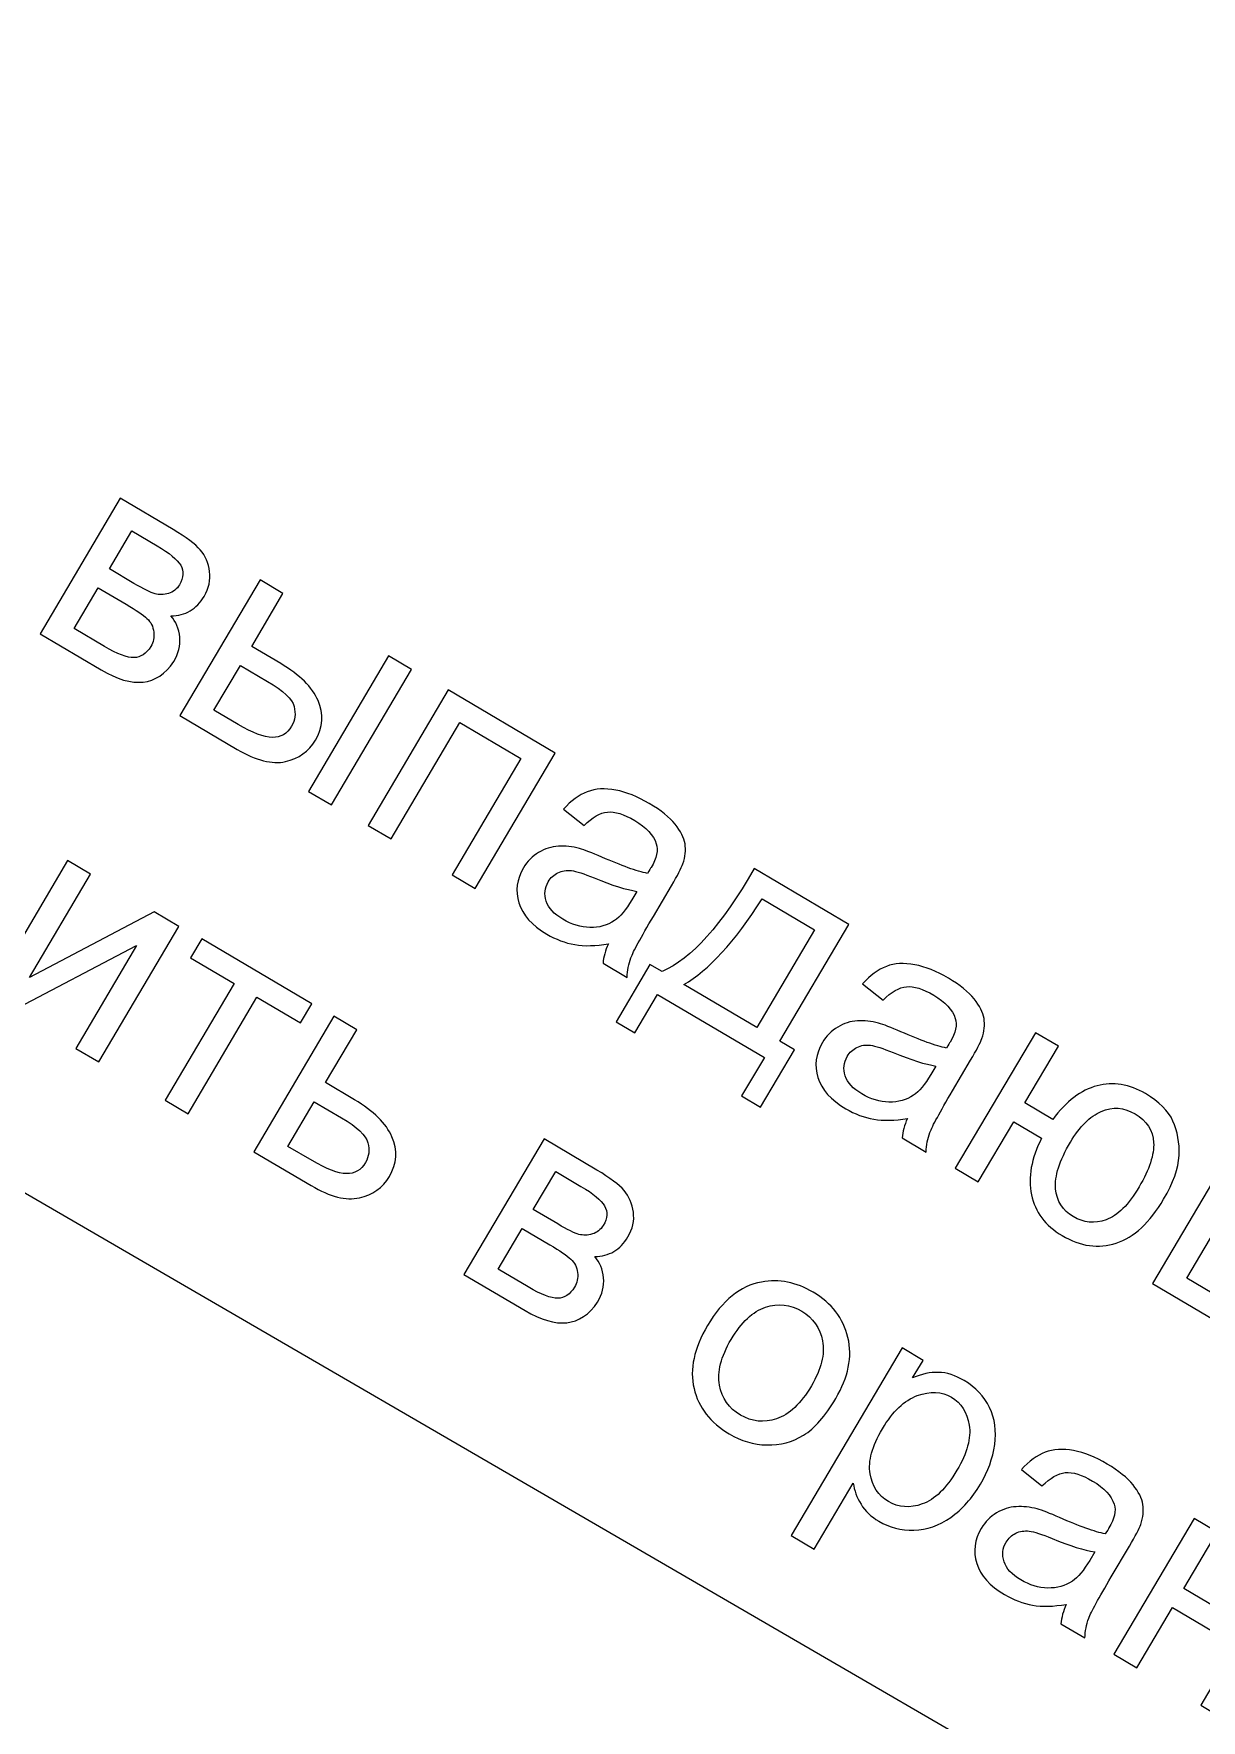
# Model space of a CAD drawing. Header units: millimetres. Extents: x 599 to 6075, y -2288 to 200.
# Drawn here: x 2838 to 2921.9, y -1341.1 to -1219.9 of the extents above; entities that cross this region are included whole.
import ezdxf

# ---------------------------------------------------------------- set-up
doc = ezdxf.new("R2010")
doc.units = ezdxf.units.MM
doc.header["$MEASUREMENT"] = 0
doc.layers.add('layer 1', color=7, linetype='Continuous')

msp = doc.modelspace()

# ---------------------------------------------------------------- linework, layer by layer
at = {"layer": 'layer 1', "color": 250, "lineweight": 20}
msp.add_open_spline([(2693.9042, -1219.9039), (2693.9042, -1219.9039), (3031.8134, -1416.1349), (3031.8134, -1416.1349), (3031.8134, -1416.1349), (3031.8134, -1416.1349), (3014.9323, -1387.6481), (3014.9323, -1387.6481)], degree=3, knots=[0, 0, 0, 0, 0.33333333, 0.33333333, 0.33333333, 0.33333333, 1, 1, 1, 1], dxfattribs=at)
at = {"layer": 'layer 1', "color": 250}
for points, knots in [([(2844.222, -1253.287), (2844.222, -1253.287), (2848.0291, -1255.5374), (2848.0291, -1255.5374), (2848.0291, -1255.5374), (2848.9654, -1256.0917), (2849.6145, -1256.5791), (2849.98, -1257.0068), (2849.98, -1257.0068), (2850.3419, -1257.4309), (2850.565, -1257.9489), (2850.6457, -1258.5571), (2850.6457, -1258.5571), (2850.7264, -1259.1654), (2850.596, -1259.7617), (2850.2545, -1260.3424), (2850.2545, -1260.3424), (2849.9793, -1260.807), (2849.6426, -1261.1548), (2849.2447, -1261.3893), (2849.2447, -1261.3893), (2848.8467, -1261.6203), (2848.3875, -1261.7381), (2847.867, -1261.7428), (2847.867, -1261.7428), (2848.2325, -1262.1669), (2848.4447, -1262.6776), (2848.5, -1263.2748), (2848.5, -1263.2748), (2848.5552, -1263.8756), (2848.4139, -1264.4609), (2848.0725, -1265.0343), (2848.0725, -1265.0343), (2847.4675, -1265.9231), (2846.7297, -1266.4145), (2845.8666, -1266.5049), (2845.8666, -1266.5049), (2845.0035, -1266.5988), (2844.0003, -1266.3062), (2842.8571, -1265.6308), (2842.8571, -1265.6308), (2842.8571, -1265.6308), (2838.4621, -1263.0316), (2838.4621, -1263.0316), (2838.4621, -1263.0316), (2838.4621, -1263.0316), (2844.222, -1253.287), (2844.222, -1253.287)], [0, 0, 0, 0, 0.07692308, 0.07692308, 0.07692308, 0.07692308, 0.15384615, 0.15384615, 0.15384615, 0.15384615, 0.23076923, 0.23076923, 0.23076923, 0.23076923, 0.30769231, 0.30769231, 0.30769231, 0.30769231, 0.38461538, 0.38461538, 0.38461538, 0.38461538, 0.46153846, 0.46153846, 0.46153846, 0.46153846, 0.53846154, 0.53846154, 0.53846154, 0.53846154, 0.61538462, 0.61538462, 0.61538462, 0.61538462, 0.69230769, 0.69230769, 0.69230769, 0.69230769, 0.76923077, 0.76923077, 0.76923077, 0.76923077, 0.84615385, 0.84615385, 0.84615385, 0.84615385, 1, 1, 1, 1]), ([(2843.4504, -1258.3646), (2843.4504, -1258.3646), (2845.2105, -1259.4072), (2845.2105, -1259.4072), (2845.2105, -1259.4072), (2845.9146, -1259.822), (2846.4193, -1260.0721), (2846.7247, -1260.1537), (2846.7247, -1260.1537), (2847.0337, -1260.2353), (2847.354, -1260.226), (2847.6968, -1260.1258), (2847.6968, -1260.1258), (2848.0358, -1260.0256), (2848.2989, -1259.8194), (2848.4824, -1259.5073), (2848.4824, -1259.5073), (2848.7871, -1258.9919), (2848.8149, -1258.5262), (2848.5695, -1258.11), (2848.5695, -1258.11), (2848.324, -1257.6938), (2847.7622, -1257.2251), (2846.8803, -1256.7037), (2846.8803, -1256.7037), (2846.8803, -1256.7037), (2845.0656, -1255.6317), (2845.0656, -1255.6317), (2845.0656, -1255.6317), (2845.0656, -1255.6317), (2843.4504, -1258.3646), (2843.4504, -1258.3646)], [0, 0, 0, 0, 0.11111111, 0.11111111, 0.11111111, 0.11111111, 0.22222222, 0.22222222, 0.22222222, 0.22222222, 0.33333333, 0.33333333, 0.33333333, 0.33333333, 0.44444444, 0.44444444, 0.44444444, 0.44444444, 0.55555556, 0.55555556, 0.55555556, 0.55555556, 0.66666667, 0.66666667, 0.66666667, 0.66666667, 0.77777778, 0.77777778, 0.77777778, 0.77777778, 1, 1, 1, 1]), ([(2854.2714, -1259.1541), (2854.2714, -1259.1541), (2855.9227, -1260.1306), (2855.9227, -1260.1306), (2855.9227, -1260.1306), (2855.9227, -1260.1306), (2853.6723, -1263.9377), (2853.6723, -1263.9377), (2853.6723, -1263.9377), (2853.6723, -1263.9377), (2855.7628, -1265.1748), (2855.7628, -1265.1748), (2855.7628, -1265.1748), (2857.1273, -1265.9824), (2858.022, -1266.8678), (2858.4467, -1267.8345), (2858.4467, -1267.8345), (2858.8677, -1268.7976), (2858.8084, -1269.7437), (2858.2577, -1270.6764), (2858.2577, -1270.6764), (2857.7768, -1271.4893), (2857.0572, -1272.0027), (2856.1025, -1272.2163), (2856.1025, -1272.2163), (2855.144, -1272.4335), (2853.9916, -1272.1402), (2852.6379, -1271.3398), (2852.6379, -1271.3398), (2852.6379, -1271.3398), (2848.5078, -1268.8986), (2848.5078, -1268.8986), (2848.5078, -1268.8986), (2848.5078, -1268.8986), (2854.2714, -1259.1541), (2854.2714, -1259.1541)], [0, 0, 0, 0, 0.1, 0.1, 0.1, 0.1, 0.2, 0.2, 0.2, 0.2, 0.3, 0.3, 0.3, 0.3, 0.4, 0.4, 0.4, 0.4, 0.5, 0.5, 0.5, 0.5, 0.6, 0.6, 0.6, 0.6, 0.7, 0.7, 0.7, 0.7, 0.8, 0.8, 0.8, 0.8, 1, 1, 1, 1]), ([(2840.9173, -1262.6508), (2840.9173, -1262.6508), (2843.0912, -1263.9357), (2843.0912, -1263.9357), (2843.0912, -1263.9357), (2844.0276, -1264.49), (2844.7324, -1264.7592), (2845.2093, -1264.747), (2845.2093, -1264.747), (2845.6862, -1264.7385), (2846.0915, -1264.4712), (2846.4254, -1263.9487), (2846.4254, -1263.9487), (2846.609, -1263.6366), (2846.6799, -1263.2875), (2846.6345, -1262.9051), (2846.6345, -1262.9051), (2846.5891, -1262.519), (2846.4269, -1262.1943), (2846.1443, -1261.9344), (2846.1443, -1261.9344), (2845.8617, -1261.6709), (2845.3611, -1261.3299), (2844.6461, -1260.9041), (2844.6461, -1260.9041), (2844.6461, -1260.9041), (2842.6464, -1259.7219), (2842.6464, -1259.7219), (2842.6464, -1259.7219), (2842.6464, -1259.7219), (2840.9173, -1262.6508), (2840.9173, -1262.6508)], [0, 0, 0, 0, 0.11111111, 0.11111111, 0.11111111, 0.11111111, 0.22222222, 0.22222222, 0.22222222, 0.22222222, 0.33333333, 0.33333333, 0.33333333, 0.33333333, 0.44444444, 0.44444444, 0.44444444, 0.44444444, 0.55555556, 0.55555556, 0.55555556, 0.55555556, 0.66666667, 0.66666667, 0.66666667, 0.66666667, 0.77777778, 0.77777778, 0.77777778, 0.77777778, 1, 1, 1, 1]), ([(2850.9631, -1268.5178), (2850.9631, -1268.5178), (2852.6979, -1269.542), (2852.6979, -1269.542), (2852.6979, -1269.542), (2853.7431, -1270.1624), (2854.5678, -1270.4759), (2855.1647, -1270.4826), (2855.1647, -1270.4826), (2855.7617, -1270.4892), (2856.2217, -1270.2185), (2856.5447, -1269.6741), (2856.5447, -1269.6741), (2856.7943, -1269.2531), (2856.8513, -1268.7802), (2856.7156, -1268.2554), (2856.7156, -1268.2554), (2856.5836, -1267.7269), (2855.9495, -1267.1304), (2854.8172, -1266.4623), (2854.8172, -1266.4623), (2854.8172, -1266.4623), (2852.8611, -1265.3059), (2852.8611, -1265.3059), (2852.8611, -1265.3059), (2852.8611, -1265.3059), (2850.9631, -1268.5178), (2850.9631, -1268.5178)], [0, 0, 0, 0, 0.125, 0.125, 0.125, 0.125, 0.25, 0.25, 0.25, 0.25, 0.375, 0.375, 0.375, 0.375, 0.5, 0.5, 0.5, 0.5, 0.625, 0.625, 0.625, 0.625, 0.75, 0.75, 0.75, 0.75, 1, 1, 1, 1]), ([(2863.5115, -1264.6166), (2863.5115, -1264.6166), (2865.1628, -1265.5931), (2865.1628, -1265.5931), (2865.1628, -1265.5931), (2865.1628, -1265.5931), (2859.4029, -1275.3377), (2859.4029, -1275.3377), (2859.4029, -1275.3377), (2859.4029, -1275.3377), (2857.7479, -1274.3612), (2857.7479, -1274.3612), (2857.7479, -1274.3612), (2857.7479, -1274.3612), (2863.5115, -1264.6166), (2863.5115, -1264.6166)], [0, 0, 0, 0, 0.2, 0.2, 0.2, 0.2, 0.4, 0.4, 0.4, 0.4, 0.6, 0.6, 0.6, 0.6, 1, 1, 1, 1]), ([(2867.7987, -1267.0568), (2867.7987, -1267.0568), (2875.4891, -1271.6016), (2875.4891, -1271.6016), (2875.4891, -1271.6016), (2875.4891, -1271.6016), (2869.7292, -1281.3462), (2869.7292, -1281.3462), (2869.7292, -1281.3462), (2869.7292, -1281.3462), (2868.0743, -1280.3697), (2868.0743, -1280.3697), (2868.0743, -1280.3697), (2868.0743, -1280.3697), (2873.0265, -1271.9933), (2873.0265, -1271.9933), (2873.0265, -1271.9933), (2873.0265, -1271.9933), (2868.6424, -1269.4015), (2868.6424, -1269.4015), (2868.6424, -1269.4015), (2868.6424, -1269.4015), (2863.6901, -1277.7779), (2863.6901, -1277.7779), (2863.6901, -1277.7779), (2863.6901, -1277.7779), (2862.0388, -1276.8014), (2862.0388, -1276.8014), (2862.0388, -1276.8014), (2862.0388, -1276.8014), (2867.7987, -1267.0568), (2867.7987, -1267.0568)], [0, 0, 0, 0, 0.11111111, 0.11111111, 0.11111111, 0.11111111, 0.22222222, 0.22222222, 0.22222222, 0.22222222, 0.33333333, 0.33333333, 0.33333333, 0.33333333, 0.44444444, 0.44444444, 0.44444444, 0.44444444, 0.55555556, 0.55555556, 0.55555556, 0.55555556, 0.66666667, 0.66666667, 0.66666667, 0.66666667, 0.77777778, 0.77777778, 0.77777778, 0.77777778, 1, 1, 1, 1]), ([(2879.3106, -1285.3163), (2878.3925, -1285.4754), (2877.5843, -1285.4932), (2876.8934, -1285.3733), (2876.8934, -1285.3733), (2876.2024, -1285.2533), (2875.5303, -1285.0025), (2874.8806, -1284.6171), (2874.8806, -1284.6171), (2873.8099, -1283.9856), (2873.1439, -1283.236), (2872.8788, -1282.3757), (2872.8788, -1282.3757), (2872.6102, -1281.5117), (2872.7199, -1280.6751), (2873.2009, -1279.8585), (2873.2009, -1279.8585), (2873.4836, -1279.383), (2873.8494, -1279.0099), (2874.2985, -1278.7464), (2874.2985, -1278.7464), (2874.7475, -1278.4794), (2875.2215, -1278.3288), (2875.713, -1278.2985), (2875.713, -1278.2985), (2876.2046, -1278.2683), (2876.7103, -1278.3217), (2877.2228, -1278.4589), (2877.2228, -1278.4589), (2877.5972, -1278.5664), (2878.1349, -1278.773), (2878.8358, -1279.0822), (2878.8358, -1279.0822), (2880.2632, -1279.7082), (2881.3569, -1280.0994), (2882.1169, -1280.2525), (2882.1169, -1280.2525), (2882.26, -1280.0312), (2882.3444, -1279.8896), (2882.3811, -1279.8279), (2882.3811, -1279.8279), (2882.7813, -1279.1529), (2882.9042, -1278.5893), (2882.7537, -1278.1263), (2882.7537, -1278.1263), (2882.5529, -1277.5065), (2882.0352, -1276.9469), (2881.2041, -1276.4551), (2881.2041, -1276.4551), (2880.4274, -1275.9962), (2879.7733, -1275.7927), (2879.2415, -1275.8483), (2879.2415, -1275.8483), (2878.7135, -1275.9003), (2878.155, -1276.2214), (2877.566, -1276.8082), (2877.566, -1276.8082), (2877.566, -1276.8082), (2876.0831, -1275.6323), (2876.0831, -1275.6323), (2876.0831, -1275.6323), (2876.6394, -1275.0272), (2877.2093, -1274.6115), (2877.7965, -1274.385), (2877.7965, -1274.385), (2878.3836, -1274.1623), (2879.0645, -1274.122), (2879.8355, -1274.2678), (2879.8355, -1274.2678), (2880.61, -1274.4137), (2881.4129, -1274.7344), (2882.2513, -1275.23), (2882.2513, -1275.23), (2883.0823, -1275.7218), (2883.7023, -1276.22), (2884.1074, -1276.7244), (2884.1074, -1276.7244), (2884.509, -1277.2251), (2884.7469, -1277.6994), (2884.8175, -1278.1403), (2884.8175, -1278.1403), (2884.8844, -1278.581), (2884.8347, -1279.0576), (2884.6647, -1279.5664), (2884.6647, -1279.5664), (2884.5539, -1279.8825), (2884.282, -1280.4053), (2883.8487, -1281.1384), (2883.8487, -1281.1384), (2883.8487, -1281.1384), (2882.5455, -1283.3414), (2882.5455, -1283.3414), (2882.5455, -1283.3414), (2881.6387, -1284.8765), (2881.0987, -1285.8675), (2880.9291, -1286.3181), (2880.9291, -1286.3181), (2880.7593, -1286.7649), (2880.6696, -1287.2377), (2880.6562, -1287.7326), (2880.6562, -1287.7326), (2880.6562, -1287.7326), (2878.9287, -1286.7157), (2878.9287, -1286.7157), (2878.9287, -1286.7157), (2878.9601, -1286.2718), (2879.0897, -1285.8029), (2879.3106, -1285.3163)], [0, 0, 0, 0, 0.03571429, 0.03571429, 0.03571429, 0.03571429, 0.07142857, 0.07142857, 0.07142857, 0.07142857, 0.10714286, 0.10714286, 0.10714286, 0.10714286, 0.14285714, 0.14285714, 0.14285714, 0.14285714, 0.17857143, 0.17857143, 0.17857143, 0.17857143, 0.21428571, 0.21428571, 0.21428571, 0.21428571, 0.25, 0.25, 0.25, 0.25, 0.28571429, 0.28571429, 0.28571429, 0.28571429, 0.32142857, 0.32142857, 0.32142857, 0.32142857, 0.35714286, 0.35714286, 0.35714286, 0.35714286, 0.39285714, 0.39285714, 0.39285714, 0.39285714, 0.42857143, 0.42857143, 0.42857143, 0.42857143, 0.46428571, 0.46428571, 0.46428571, 0.46428571, 0.5, 0.5, 0.5, 0.5, 0.53571429, 0.53571429, 0.53571429, 0.53571429, 0.57142857, 0.57142857, 0.57142857, 0.57142857, 0.60714286, 0.60714286, 0.60714286, 0.60714286, 0.64285714, 0.64285714, 0.64285714, 0.64285714, 0.67857143, 0.67857143, 0.67857143, 0.67857143, 0.71428571, 0.71428571, 0.71428571, 0.71428571, 0.75, 0.75, 0.75, 0.75, 0.78571429, 0.78571429, 0.78571429, 0.78571429, 0.82142857, 0.82142857, 0.82142857, 0.82142857, 0.85714286, 0.85714286, 0.85714286, 0.85714286, 0.89285714, 0.89285714, 0.89285714, 0.89285714, 0.92857143, 0.92857143, 0.92857143, 0.92857143, 1, 1, 1, 1]), ([(2840.4335, -1279.3286), (2840.4335, -1279.3286), (2842.0885, -1280.3051), (2842.0885, -1280.3051), (2842.0885, -1280.3051), (2842.0885, -1280.3051), (2837.6942, -1287.7378), (2837.6942, -1287.7378), (2837.6942, -1287.7378), (2837.6942, -1287.7378), (2846.665, -1283.0143), (2846.665, -1283.0143), (2846.665, -1283.0143), (2846.665, -1283.0143), (2848.447, -1284.0642), (2848.447, -1284.0642), (2848.447, -1284.0642), (2848.447, -1284.0642), (2842.6871, -1293.8088), (2842.6871, -1293.8088), (2842.6871, -1293.8088), (2842.6871, -1293.8088), (2841.0322, -1292.8323), (2841.0322, -1292.8323), (2841.0322, -1292.8323), (2841.0322, -1292.8323), (2845.4006, -1285.4468), (2845.4006, -1285.4468), (2845.4006, -1285.4468), (2845.4006, -1285.4468), (2836.4556, -1290.1267), (2836.4556, -1290.1267), (2836.4556, -1290.1267), (2836.4556, -1290.1267), (2834.6736, -1289.0767), (2834.6736, -1289.0767), (2834.6736, -1289.0767), (2834.6736, -1289.0767), (2840.4335, -1279.3286), (2840.4335, -1279.3286)], [0, 0, 0, 0, 0.09090909, 0.09090909, 0.09090909, 0.09090909, 0.18181818, 0.18181818, 0.18181818, 0.18181818, 0.27272727, 0.27272727, 0.27272727, 0.27272727, 0.36363636, 0.36363636, 0.36363636, 0.36363636, 0.45454545, 0.45454545, 0.45454545, 0.45454545, 0.54545455, 0.54545455, 0.54545455, 0.54545455, 0.63636364, 0.63636364, 0.63636364, 0.63636364, 0.72727273, 0.72727273, 0.72727273, 0.72727273, 0.81818182, 0.81818182, 0.81818182, 0.81818182, 1, 1, 1, 1]), ([(2881.3533, -1281.5482), (2880.6113, -1281.4353), (2879.5864, -1281.1135), (2878.2861, -1280.5755), (2878.2861, -1280.5755), (2877.5486, -1280.2734), (2877.0035, -1280.0995), (2876.6506, -1280.0541), (2876.6506, -1280.0541), (2876.2977, -1280.0123), (2875.9735, -1280.0616), (2875.6817, -1280.2058), (2875.6817, -1280.2058), (2875.3897, -1280.3499), (2875.1594, -1280.5671), (2874.9905, -1280.8539), (2874.9905, -1280.8539), (2874.7298, -1281.2966), (2874.6802, -1281.7623), (2874.8378, -1282.2508), (2874.8378, -1282.2508), (2874.9992, -1282.743), (2875.3974, -1283.1782), (2876.0398, -1283.5563), (2876.0398, -1283.5563), (2876.6785, -1283.9345), (2877.3254, -1284.1306), (2877.9843, -1284.1448), (2877.9843, -1284.1448), (2878.6466, -1284.1591), (2879.2335, -1283.9909), (2879.7522, -1283.6477), (2879.7522, -1283.6477), (2880.1503, -1283.3767), (2880.564, -1282.8801), (2880.9972, -1282.1542), (2880.9972, -1282.1542), (2880.9972, -1282.1542), (2881.3533, -1281.5482), (2881.3533, -1281.5482)], [0, 0, 0, 0, 0.09090909, 0.09090909, 0.09090909, 0.09090909, 0.18181818, 0.18181818, 0.18181818, 0.18181818, 0.27272727, 0.27272727, 0.27272727, 0.27272727, 0.36363636, 0.36363636, 0.36363636, 0.36363636, 0.45454545, 0.45454545, 0.45454545, 0.45454545, 0.54545455, 0.54545455, 0.54545455, 0.54545455, 0.63636364, 0.63636364, 0.63636364, 0.63636364, 0.72727273, 0.72727273, 0.72727273, 0.72727273, 0.81818182, 0.81818182, 0.81818182, 0.81818182, 1, 1, 1, 1]), ([(2889.7915, -1279.9106), (2889.7915, -1279.9106), (2896.5818, -1283.9229), (2896.5818, -1283.9229), (2896.5818, -1283.9229), (2896.5818, -1283.9229), (2891.6258, -1292.3103), (2891.6258, -1292.3103), (2891.6258, -1292.3103), (2891.6258, -1292.3103), (2892.682, -1292.9343), (2892.682, -1292.9343), (2892.682, -1292.9343), (2892.682, -1292.9343), (2890.2444, -1297.0572), (2890.2444, -1297.0572), (2890.2444, -1297.0572), (2890.2444, -1297.0572), (2888.8871, -1296.2532), (2888.8871, -1296.2532), (2888.8871, -1296.2532), (2888.8871, -1296.2532), (2890.5206, -1293.4913), (2890.5206, -1293.4913), (2890.5206, -1293.4913), (2890.5206, -1293.4913), (2882.8484, -1288.9576), (2882.8484, -1288.9576), (2882.8484, -1288.9576), (2882.8484, -1288.9576), (2881.2148, -1291.7195), (2881.2148, -1291.7195), (2881.2148, -1291.7195), (2881.2148, -1291.7195), (2879.8574, -1290.9155), (2879.8574, -1290.9155), (2879.8574, -1290.9155), (2879.8574, -1290.9155), (2882.295, -1286.7963), (2882.295, -1286.7963), (2882.295, -1286.7963), (2882.295, -1286.7963), (2883.166, -1287.3102), (2883.166, -1287.3102), (2883.166, -1287.3102), (2885.2599, -1286.418), (2887.4708, -1283.9538), (2889.7915, -1279.9106)], [0, 0, 0, 0, 0.07692308, 0.07692308, 0.07692308, 0.07692308, 0.15384615, 0.15384615, 0.15384615, 0.15384615, 0.23076923, 0.23076923, 0.23076923, 0.23076923, 0.30769231, 0.30769231, 0.30769231, 0.30769231, 0.38461538, 0.38461538, 0.38461538, 0.38461538, 0.46153846, 0.46153846, 0.46153846, 0.46153846, 0.53846154, 0.53846154, 0.53846154, 0.53846154, 0.61538462, 0.61538462, 0.61538462, 0.61538462, 0.69230769, 0.69230769, 0.69230769, 0.69230769, 0.76923077, 0.76923077, 0.76923077, 0.76923077, 0.84615385, 0.84615385, 0.84615385, 0.84615385, 1, 1, 1, 1]), ([(2890.3629, -1282.0937), (2888.371, -1285.1814), (2886.497, -1287.2323), (2884.7447, -1288.2427), (2884.7447, -1288.2427), (2884.7447, -1288.2427), (2889.9818, -1291.3411), (2889.9818, -1291.3411), (2889.9818, -1291.3411), (2889.9818, -1291.3411), (2894.1338, -1284.3221), (2894.1338, -1284.3221), (2894.1338, -1284.3221), (2894.1338, -1284.3221), (2890.3629, -1282.0937), (2890.3629, -1282.0937)], [0, 0, 0, 0, 0.2, 0.2, 0.2, 0.2, 0.4, 0.4, 0.4, 0.4, 0.6, 0.6, 0.6, 0.6, 1, 1, 1, 1]), ([(2850.0801, -1284.9569), (2850.0801, -1284.9569), (2857.9992, -1289.6376), (2857.9992, -1289.6376), (2857.9992, -1289.6376), (2857.9992, -1289.6376), (2857.1916, -1291.0058), (2857.1916, -1291.0058), (2857.1916, -1291.0058), (2857.1916, -1291.0058), (2854.0523, -1289.1518), (2854.0523, -1289.1518), (2854.0523, -1289.1518), (2854.0523, -1289.1518), (2849.1, -1297.5282), (2849.1, -1297.5282), (2849.1, -1297.5282), (2849.1, -1297.5282), (2847.4597, -1296.5554), (2847.4597, -1296.5554), (2847.4597, -1296.5554), (2847.4597, -1296.5554), (2852.4119, -1288.1791), (2852.4119, -1288.1791), (2852.4119, -1288.1791), (2852.4119, -1288.1791), (2849.2726, -1286.3252), (2849.2726, -1286.3252), (2849.2726, -1286.3252), (2849.2726, -1286.3252), (2850.0801, -1284.9569), (2850.0801, -1284.9569)], [0, 0, 0, 0, 0.11111111, 0.11111111, 0.11111111, 0.11111111, 0.22222222, 0.22222222, 0.22222222, 0.22222222, 0.33333333, 0.33333333, 0.33333333, 0.33333333, 0.44444444, 0.44444444, 0.44444444, 0.44444444, 0.55555556, 0.55555556, 0.55555556, 0.55555556, 0.66666667, 0.66666667, 0.66666667, 0.66666667, 0.77777778, 0.77777778, 0.77777778, 0.77777778, 1, 1, 1, 1]), ([(2900.8034, -1297.869), (2899.8854, -1298.0281), (2899.0772, -1298.0459), (2898.3862, -1297.926), (2898.3862, -1297.926), (2897.6952, -1297.8061), (2897.0231, -1297.5552), (2896.3734, -1297.1698), (2896.3734, -1297.1698), (2895.3027, -1296.5383), (2894.6368, -1295.7888), (2894.3717, -1294.9284), (2894.3717, -1294.9284), (2894.1031, -1294.0644), (2894.2128, -1293.2278), (2894.6937, -1292.4112), (2894.6937, -1292.4112), (2894.9764, -1291.9358), (2895.3422, -1291.5626), (2895.7913, -1291.2991), (2895.7913, -1291.2991), (2896.2404, -1291.0321), (2896.7143, -1290.8815), (2897.2059, -1290.8512), (2897.2059, -1290.8512), (2897.6974, -1290.821), (2898.2031, -1290.8744), (2898.7156, -1291.0116), (2898.7156, -1291.0116), (2899.09, -1291.1191), (2899.6277, -1291.3257), (2900.3287, -1291.6349), (2900.3287, -1291.6349), (2901.7561, -1292.2609), (2902.8497, -1292.6522), (2903.6097, -1292.8052), (2903.6097, -1292.8052), (2903.7528, -1292.5839), (2903.8372, -1292.4423), (2903.8739, -1292.3806), (2903.8739, -1292.3806), (2904.2741, -1291.7056), (2904.397, -1291.142), (2904.2465, -1290.679), (2904.2465, -1290.679), (2904.0457, -1290.0592), (2903.528, -1289.4996), (2902.6969, -1289.0078), (2902.6969, -1289.0078), (2901.9203, -1288.5489), (2901.2661, -1288.3454), (2900.7344, -1288.401), (2900.7344, -1288.401), (2900.2063, -1288.453), (2899.6478, -1288.7741), (2899.0588, -1289.3609), (2899.0588, -1289.3609), (2899.0588, -1289.3609), (2897.5759, -1288.185), (2897.5759, -1288.185), (2897.5759, -1288.185), (2898.1322, -1287.5799), (2898.7022, -1287.1642), (2899.2893, -1286.9377), (2899.2893, -1286.9377), (2899.8765, -1286.715), (2900.5573, -1286.6747), (2901.3283, -1286.8205), (2901.3283, -1286.8205), (2902.1029, -1286.9664), (2902.9057, -1287.2871), (2903.7441, -1287.7827), (2903.7441, -1287.7827), (2904.5752, -1288.2746), (2905.1951, -1288.7727), (2905.6003, -1289.2771), (2905.6003, -1289.2771), (2906.0019, -1289.7778), (2906.2397, -1290.2521), (2906.3103, -1290.693), (2906.3103, -1290.693), (2906.3773, -1291.1337), (2906.3275, -1291.6103), (2906.1575, -1292.1191), (2906.1575, -1292.1191), (2906.0468, -1292.4352), (2905.7748, -1292.958), (2905.3416, -1293.6911), (2905.3416, -1293.6911), (2905.3416, -1293.6911), (2904.0383, -1295.8941), (2904.0383, -1295.8941), (2904.0383, -1295.8941), (2903.1316, -1297.4292), (2902.5916, -1298.4202), (2902.4219, -1298.8708), (2902.4219, -1298.8708), (2902.2522, -1299.3176), (2902.1625, -1299.7904), (2902.1491, -1300.2853), (2902.1491, -1300.2853), (2902.1491, -1300.2853), (2900.4215, -1299.2684), (2900.4215, -1299.2684), (2900.4215, -1299.2684), (2900.4529, -1298.8245), (2900.5826, -1298.3556), (2900.8034, -1297.869)], [0, 0, 0, 0, 0.03571429, 0.03571429, 0.03571429, 0.03571429, 0.07142857, 0.07142857, 0.07142857, 0.07142857, 0.10714286, 0.10714286, 0.10714286, 0.10714286, 0.14285714, 0.14285714, 0.14285714, 0.14285714, 0.17857143, 0.17857143, 0.17857143, 0.17857143, 0.21428571, 0.21428571, 0.21428571, 0.21428571, 0.25, 0.25, 0.25, 0.25, 0.28571429, 0.28571429, 0.28571429, 0.28571429, 0.32142857, 0.32142857, 0.32142857, 0.32142857, 0.35714286, 0.35714286, 0.35714286, 0.35714286, 0.39285714, 0.39285714, 0.39285714, 0.39285714, 0.42857143, 0.42857143, 0.42857143, 0.42857143, 0.46428571, 0.46428571, 0.46428571, 0.46428571, 0.5, 0.5, 0.5, 0.5, 0.53571429, 0.53571429, 0.53571429, 0.53571429, 0.57142857, 0.57142857, 0.57142857, 0.57142857, 0.60714286, 0.60714286, 0.60714286, 0.60714286, 0.64285714, 0.64285714, 0.64285714, 0.64285714, 0.67857143, 0.67857143, 0.67857143, 0.67857143, 0.71428571, 0.71428571, 0.71428571, 0.71428571, 0.75, 0.75, 0.75, 0.75, 0.78571429, 0.78571429, 0.78571429, 0.78571429, 0.82142857, 0.82142857, 0.82142857, 0.82142857, 0.85714286, 0.85714286, 0.85714286, 0.85714286, 0.89285714, 0.89285714, 0.89285714, 0.89285714, 0.92857143, 0.92857143, 0.92857143, 0.92857143, 1, 1, 1, 1]), ([(2859.5814, -1290.5118), (2859.5814, -1290.5118), (2861.2327, -1291.4883), (2861.2327, -1291.4883), (2861.2327, -1291.4883), (2861.2327, -1291.4883), (2858.9823, -1295.2954), (2858.9823, -1295.2954), (2858.9823, -1295.2954), (2858.9823, -1295.2954), (2861.0727, -1296.5325), (2861.0727, -1296.5325), (2861.0727, -1296.5325), (2862.4373, -1297.3402), (2863.332, -1298.2255), (2863.7567, -1299.1886), (2863.7567, -1299.1886), (2864.1813, -1300.1553), (2864.1184, -1301.1014), (2863.5678, -1302.0305), (2863.5678, -1302.0305), (2863.0868, -1302.8434), (2862.3708, -1303.3604), (2861.4124, -1303.574), (2861.4124, -1303.574), (2860.4576, -1303.7876), (2859.3017, -1303.4979), (2857.9515, -1302.6976), (2857.9515, -1302.6976), (2857.9515, -1302.6976), (2853.8215, -1300.2564), (2853.8215, -1300.2564), (2853.8215, -1300.2564), (2853.8215, -1300.2564), (2859.5814, -1290.5118), (2859.5814, -1290.5118)], [0, 0, 0, 0, 0.1, 0.1, 0.1, 0.1, 0.2, 0.2, 0.2, 0.2, 0.3, 0.3, 0.3, 0.3, 0.4, 0.4, 0.4, 0.4, 0.5, 0.5, 0.5, 0.5, 0.6, 0.6, 0.6, 0.6, 0.7, 0.7, 0.7, 0.7, 0.8, 0.8, 0.8, 0.8, 1, 1, 1, 1]), ([(2910.0032, -1291.7033), (2910.0032, -1291.7033), (2911.6545, -1292.6798), (2911.6545, -1292.6798), (2911.6545, -1292.6798), (2911.6545, -1292.6798), (2909.2463, -1296.7555), (2909.2463, -1296.7555), (2909.2463, -1296.7555), (2909.2463, -1296.7555), (2911.246, -1297.9376), (2911.246, -1297.9376), (2911.246, -1297.9376), (2912.2171, -1296.6284), (2913.2804, -1295.822), (2914.4394, -1295.5184), (2914.4394, -1295.5184), (2915.5985, -1295.2112), (2916.7551, -1295.3989), (2917.9129, -1296.0854), (2917.9129, -1296.0854), (2918.8963, -1296.6655), (2919.5555, -1297.324), (2919.8904, -1298.0573), (2919.8904, -1298.0573), (2920.2252, -1298.7906), (2920.3703, -1299.6176), (2920.3293, -1300.5346), (2920.3293, -1300.5346), (2920.2847, -1301.4481), (2919.9154, -1302.4982), (2919.218, -1303.6777), (2919.218, -1303.6777), (2918.2231, -1305.3617), (2917.0895, -1306.4116), (2915.8097, -1306.8275), (2915.8097, -1306.8275), (2914.53, -1307.2433), (2913.2387, -1307.0658), (2911.9286, -1306.2911), (2911.9286, -1306.2911), (2910.7128, -1305.5717), (2909.9751, -1304.5888), (2909.7192, -1303.3499), (2909.7192, -1303.3499), (2909.4597, -1302.1074), (2909.703, -1300.7581), (2910.442, -1299.2949), (2910.442, -1299.2949), (2910.442, -1299.2949), (2908.4422, -1298.1128), (2908.4422, -1298.1128), (2908.4422, -1298.1128), (2908.4422, -1298.1128), (2905.8909, -1302.4244), (2905.8909, -1302.4244), (2905.8909, -1302.4244), (2905.8909, -1302.4244), (2904.2396, -1301.4479), (2904.2396, -1301.4479), (2904.2396, -1301.4479), (2904.2396, -1301.4479), (2910.0032, -1291.7033), (2910.0032, -1291.7033)], [0, 0, 0, 0, 0.05882353, 0.05882353, 0.05882353, 0.05882353, 0.11764706, 0.11764706, 0.11764706, 0.11764706, 0.17647059, 0.17647059, 0.17647059, 0.17647059, 0.23529412, 0.23529412, 0.23529412, 0.23529412, 0.29411765, 0.29411765, 0.29411765, 0.29411765, 0.35294118, 0.35294118, 0.35294118, 0.35294118, 0.41176471, 0.41176471, 0.41176471, 0.41176471, 0.47058824, 0.47058824, 0.47058824, 0.47058824, 0.52941176, 0.52941176, 0.52941176, 0.52941176, 0.58823529, 0.58823529, 0.58823529, 0.58823529, 0.64705882, 0.64705882, 0.64705882, 0.64705882, 0.70588235, 0.70588235, 0.70588235, 0.70588235, 0.76470588, 0.76470588, 0.76470588, 0.76470588, 0.82352941, 0.82352941, 0.82352941, 0.82352941, 0.88235294, 0.88235294, 0.88235294, 0.88235294, 1, 1, 1, 1]), ([(2902.8461, -1294.1009), (2902.1042, -1293.988), (2901.0793, -1293.6662), (2899.7789, -1293.1282), (2899.7789, -1293.1282), (2899.0414, -1292.8261), (2898.4963, -1292.6522), (2898.1435, -1292.6068), (2898.1435, -1292.6068), (2897.7906, -1292.565), (2897.4663, -1292.6143), (2897.1745, -1292.7585), (2897.1745, -1292.7585), (2896.8825, -1292.9026), (2896.6522, -1293.1198), (2896.4833, -1293.4066), (2896.4833, -1293.4066), (2896.2226, -1293.8493), (2896.173, -1294.315), (2896.3306, -1294.8035), (2896.3306, -1294.8035), (2896.492, -1295.2957), (2896.8902, -1295.7309), (2897.5326, -1296.109), (2897.5326, -1296.109), (2898.1714, -1296.4872), (2898.8183, -1296.6833), (2899.4771, -1296.6975), (2899.4771, -1296.6975), (2900.1394, -1296.7118), (2900.7263, -1296.5436), (2901.245, -1296.2004), (2901.245, -1296.2004), (2901.6431, -1295.9294), (2902.0568, -1295.4328), (2902.49, -1294.7069), (2902.49, -1294.7069), (2902.49, -1294.7069), (2902.8461, -1294.1009), (2902.8461, -1294.1009)], [0, 0, 0, 0, 0.09090909, 0.09090909, 0.09090909, 0.09090909, 0.18181818, 0.18181818, 0.18181818, 0.18181818, 0.27272727, 0.27272727, 0.27272727, 0.27272727, 0.36363636, 0.36363636, 0.36363636, 0.36363636, 0.45454545, 0.45454545, 0.45454545, 0.45454545, 0.54545455, 0.54545455, 0.54545455, 0.54545455, 0.63636364, 0.63636364, 0.63636364, 0.63636364, 0.72727273, 0.72727273, 0.72727273, 0.72727273, 0.81818182, 0.81818182, 0.81818182, 0.81818182, 1, 1, 1, 1]), ([(2856.2731, -1299.8755), (2856.2731, -1299.8755), (2858.0079, -1300.8998), (2858.0079, -1300.8998), (2858.0079, -1300.8998), (2859.0567, -1301.5165), (2859.8778, -1301.83), (2860.4747, -1301.8366), (2860.4747, -1301.8366), (2861.0753, -1301.8433), (2861.5352, -1301.5763), (2861.8546, -1301.0318), (2861.8546, -1301.0318), (2862.1043, -1300.6109), (2862.1613, -1300.1343), (2862.0292, -1299.6094), (2862.0292, -1299.6094), (2861.8936, -1299.0846), (2861.2595, -1298.4881), (2860.1272, -1297.8199), (2860.1272, -1297.8199), (2860.1272, -1297.8199), (2858.1746, -1296.6636), (2858.1746, -1296.6636), (2858.1746, -1296.6636), (2858.1746, -1296.6636), (2856.2731, -1299.8755), (2856.2731, -1299.8755)], [0, 0, 0, 0, 0.125, 0.125, 0.125, 0.125, 0.25, 0.25, 0.25, 0.25, 0.375, 0.375, 0.375, 0.375, 0.5, 0.5, 0.5, 0.5, 0.625, 0.625, 0.625, 0.625, 0.75, 0.75, 0.75, 0.75, 1, 1, 1, 1]), ([(2917.1739, -1297.5414), (2916.3682, -1297.0642), (2915.5568, -1297.0019), (2914.7396, -1297.3581), (2914.7396, -1297.3581), (2913.9225, -1297.7144), (2913.1836, -1298.4496), (2912.5228, -1299.5711), (2912.5228, -1299.5711), (2911.7298, -1300.9102), (2911.3747, -1302.0259), (2911.4577, -1302.9182), (2911.4577, -1302.9182), (2911.5442, -1303.8104), (2911.9631, -1304.4786), (2912.7216, -1304.9265), (2912.7216, -1304.9265), (2913.4728, -1305.3707), (2914.2624, -1305.4475), (2915.0828, -1305.1531), (2915.0828, -1305.1531), (2915.907, -1304.8587), (2916.6971, -1304.0691), (2917.4571, -1302.7844), (2917.4571, -1302.7844), (2918.1985, -1301.5323), (2918.546, -1300.4675), (2918.4995, -1299.5937), (2918.4995, -1299.5937), (2918.4529, -1298.7198), (2918.0122, -1298.037), (2917.1739, -1297.5414)], [0, 0, 0, 0, 0.11111111, 0.11111111, 0.11111111, 0.11111111, 0.22222222, 0.22222222, 0.22222222, 0.22222222, 0.33333333, 0.33333333, 0.33333333, 0.33333333, 0.44444444, 0.44444444, 0.44444444, 0.44444444, 0.55555556, 0.55555556, 0.55555556, 0.55555556, 0.66666667, 0.66666667, 0.66666667, 0.66666667, 0.77777778, 0.77777778, 0.77777778, 0.77777778, 1, 1, 1, 1]), ([(2874.6827, -1299.3324), (2874.6827, -1299.3324), (2878.4898, -1301.5828), (2878.4898, -1301.5828), (2878.4898, -1301.5828), (2879.4262, -1302.1371), (2880.0753, -1302.6245), (2880.4408, -1303.0522), (2880.4408, -1303.0522), (2880.8027, -1303.4763), (2881.0258, -1303.9943), (2881.1064, -1304.6025), (2881.1064, -1304.6025), (2881.1872, -1305.2108), (2881.0567, -1305.8071), (2880.7153, -1306.3878), (2880.7153, -1306.3878), (2880.44, -1306.8524), (2880.1034, -1307.2002), (2879.7055, -1307.4347), (2879.7055, -1307.4347), (2879.3074, -1307.6657), (2878.8483, -1307.7835), (2878.3277, -1307.7882), (2878.3277, -1307.7882), (2878.6933, -1308.2123), (2878.9055, -1308.723), (2878.9607, -1309.3202), (2878.9607, -1309.3202), (2879.0159, -1309.921), (2878.8747, -1310.5064), (2878.5333, -1311.0798), (2878.5333, -1311.0798), (2877.9283, -1311.9685), (2877.1905, -1312.4599), (2876.3274, -1312.5503), (2876.3274, -1312.5503), (2875.4642, -1312.6442), (2874.461, -1312.3516), (2873.3179, -1311.6762), (2873.3179, -1311.6762), (2873.3179, -1311.6762), (2868.9228, -1309.077), (2868.9228, -1309.077), (2868.9228, -1309.077), (2868.9228, -1309.077), (2874.6827, -1299.3324), (2874.6827, -1299.3324)], [0, 0, 0, 0, 0.07692308, 0.07692308, 0.07692308, 0.07692308, 0.15384615, 0.15384615, 0.15384615, 0.15384615, 0.23076923, 0.23076923, 0.23076923, 0.23076923, 0.30769231, 0.30769231, 0.30769231, 0.30769231, 0.38461538, 0.38461538, 0.38461538, 0.38461538, 0.46153846, 0.46153846, 0.46153846, 0.46153846, 0.53846154, 0.53846154, 0.53846154, 0.53846154, 0.61538462, 0.61538462, 0.61538462, 0.61538462, 0.69230769, 0.69230769, 0.69230769, 0.69230769, 0.76923077, 0.76923077, 0.76923077, 0.76923077, 0.84615385, 0.84615385, 0.84615385, 0.84615385, 1, 1, 1, 1]), ([(2924.1836, -1299.9861), (2924.1836, -1299.9861), (2925.8349, -1300.9626), (2925.8349, -1300.9626), (2925.8349, -1300.9626), (2925.8349, -1300.9626), (2920.8754, -1309.3499), (2920.8754, -1309.3499), (2920.8754, -1309.3499), (2920.8754, -1309.3499), (2924.6389, -1311.5745), (2924.6389, -1311.5745), (2924.6389, -1311.5745), (2924.6389, -1311.5745), (2929.5948, -1303.1873), (2929.5948, -1303.1873), (2929.5948, -1303.1873), (2929.5948, -1303.1873), (2931.2462, -1304.1637), (2931.2462, -1304.1637), (2931.2462, -1304.1637), (2931.2462, -1304.1637), (2926.2902, -1312.551), (2926.2902, -1312.551), (2926.2902, -1312.551), (2926.2902, -1312.551), (2930.061, -1314.7793), (2930.061, -1314.7793), (2930.061, -1314.7793), (2930.061, -1314.7793), (2935.0206, -1306.3921), (2935.0206, -1306.3921), (2935.0206, -1306.3921), (2935.0206, -1306.3921), (2936.6611, -1307.365), (2936.6611, -1307.365), (2936.6611, -1307.365), (2936.6611, -1307.365), (2931.705, -1315.7521), (2931.705, -1315.7521), (2931.705, -1315.7521), (2931.705, -1315.7521), (2932.7938, -1316.3946), (2932.7938, -1316.3946), (2932.7938, -1316.3946), (2932.7938, -1316.3946), (2930.3599, -1320.5174), (2930.3599, -1320.5174), (2930.3599, -1320.5174), (2930.3599, -1320.5174), (2928.9917, -1319.7062), (2928.9917, -1319.7062), (2928.9917, -1319.7062), (2928.9917, -1319.7062), (2930.6253, -1316.9443), (2930.6253, -1316.9443), (2930.6253, -1316.9443), (2930.6253, -1316.9443), (2918.4237, -1309.7306), (2918.4237, -1309.7306), (2918.4237, -1309.7306), (2918.4237, -1309.7306), (2924.1836, -1299.9861), (2924.1836, -1299.9861)], [0, 0, 0, 0, 0.05882353, 0.05882353, 0.05882353, 0.05882353, 0.11764706, 0.11764706, 0.11764706, 0.11764706, 0.17647059, 0.17647059, 0.17647059, 0.17647059, 0.23529412, 0.23529412, 0.23529412, 0.23529412, 0.29411765, 0.29411765, 0.29411765, 0.29411765, 0.35294118, 0.35294118, 0.35294118, 0.35294118, 0.41176471, 0.41176471, 0.41176471, 0.41176471, 0.47058824, 0.47058824, 0.47058824, 0.47058824, 0.52941176, 0.52941176, 0.52941176, 0.52941176, 0.58823529, 0.58823529, 0.58823529, 0.58823529, 0.64705882, 0.64705882, 0.64705882, 0.64705882, 0.70588235, 0.70588235, 0.70588235, 0.70588235, 0.76470588, 0.76470588, 0.76470588, 0.76470588, 0.82352941, 0.82352941, 0.82352941, 0.82352941, 0.88235294, 0.88235294, 0.88235294, 0.88235294, 1, 1, 1, 1]), ([(2873.9111, -1304.41), (2873.9111, -1304.41), (2875.6713, -1305.4526), (2875.6713, -1305.4526), (2875.6713, -1305.4526), (2876.3754, -1305.8674), (2876.88, -1306.1175), (2877.1855, -1306.1991), (2877.1855, -1306.1991), (2877.4945, -1306.2807), (2877.8148, -1306.2714), (2878.1575, -1306.1712), (2878.1575, -1306.1712), (2878.4965, -1306.071), (2878.7596, -1305.8648), (2878.9432, -1305.5527), (2878.9432, -1305.5527), (2879.2479, -1305.0373), (2879.2757, -1304.5716), (2879.0303, -1304.1554), (2879.0303, -1304.1554), (2878.7848, -1303.7392), (2878.223, -1303.2705), (2877.341, -1302.7491), (2877.341, -1302.7491), (2877.341, -1302.7491), (2875.5264, -1301.6771), (2875.5264, -1301.6771), (2875.5264, -1301.6771), (2875.5264, -1301.6771), (2873.9111, -1304.41), (2873.9111, -1304.41)], [0, 0, 0, 0, 0.11111111, 0.11111111, 0.11111111, 0.11111111, 0.22222222, 0.22222222, 0.22222222, 0.22222222, 0.33333333, 0.33333333, 0.33333333, 0.33333333, 0.44444444, 0.44444444, 0.44444444, 0.44444444, 0.55555556, 0.55555556, 0.55555556, 0.55555556, 0.66666667, 0.66666667, 0.66666667, 0.66666667, 0.77777778, 0.77777778, 0.77777778, 0.77777778, 1, 1, 1, 1]), ([(2871.3781, -1308.6962), (2871.3781, -1308.6962), (2873.552, -1309.9811), (2873.552, -1309.9811), (2873.552, -1309.9811), (2874.4883, -1310.5354), (2875.1932, -1310.8046), (2875.6701, -1310.7925), (2875.6701, -1310.7925), (2876.147, -1310.7839), (2876.5523, -1310.5166), (2876.8862, -1309.9941), (2876.8862, -1309.9941), (2877.0698, -1309.682), (2877.1407, -1309.3329), (2877.0953, -1308.9505), (2877.0953, -1308.9505), (2877.0499, -1308.5644), (2876.8876, -1308.2397), (2876.605, -1307.9798), (2876.605, -1307.9798), (2876.3224, -1307.7163), (2875.8219, -1307.3753), (2875.1068, -1306.9495), (2875.1068, -1306.9495), (2875.1068, -1306.9495), (2873.1072, -1305.7673), (2873.1072, -1305.7673), (2873.1072, -1305.7673), (2873.1072, -1305.7673), (2871.3781, -1308.6962), (2871.3781, -1308.6962)], [0, 0, 0, 0, 0.11111111, 0.11111111, 0.11111111, 0.11111111, 0.22222222, 0.22222222, 0.22222222, 0.22222222, 0.33333333, 0.33333333, 0.33333333, 0.33333333, 0.44444444, 0.44444444, 0.44444444, 0.44444444, 0.55555556, 0.55555556, 0.55555556, 0.55555556, 0.66666667, 0.66666667, 0.66666667, 0.66666667, 0.77777778, 0.77777778, 0.77777778, 0.77777778, 1, 1, 1, 1]), ([(2886.4367, -1312.7483), (2887.505, -1310.9446), (2888.7952, -1309.9026), (2890.3144, -1309.6263), (2890.3144, -1309.6263), (2891.5786, -1309.3997), (2892.8113, -1309.6425), (2894.0199, -1310.3547), (2894.0199, -1310.3547), (2895.3591, -1311.1476), (2896.1945, -1312.2329), (2896.5261, -1313.6141), (2896.5261, -1313.6141), (2896.8577, -1314.9953), (2896.5665, -1316.4608), (2895.6487, -1318.0068), (2895.6487, -1318.0068), (2894.9071, -1319.2626), (2894.1384, -1320.136), (2893.335, -1320.6343), (2893.335, -1320.6343), (2892.5354, -1321.1289), (2891.657, -1321.3648), (2890.7035, -1321.3382), (2890.7035, -1321.3382), (2889.75, -1321.3079), (2888.8486, -1321.045), (2887.9993, -1320.542), (2887.9993, -1320.542), (2886.6348, -1319.7344), (2885.7884, -1318.6454), (2885.464, -1317.2752), (2885.464, -1317.2752), (2885.1396, -1315.9013), (2885.4675, -1314.3923), (2886.4367, -1312.7483)], [0, 0, 0, 0, 0.1, 0.1, 0.1, 0.1, 0.2, 0.2, 0.2, 0.2, 0.3, 0.3, 0.3, 0.3, 0.4, 0.4, 0.4, 0.4, 0.5, 0.5, 0.5, 0.5, 0.6, 0.6, 0.6, 0.6, 0.7, 0.7, 0.7, 0.7, 0.8, 0.8, 0.8, 0.8, 1, 1, 1, 1]), ([(2888.1352, -1313.7505), (2887.3974, -1314.999), (2887.1189, -1316.0932), (2887.2961, -1317.0368), (2887.2961, -1317.0368), (2887.4734, -1317.9804), (2887.9758, -1318.6964), (2888.7996, -1319.1846), (2888.7996, -1319.1846), (2889.6198, -1319.6693), (2890.4857, -1319.7609), (2891.4008, -1319.4561), (2891.4008, -1319.4561), (2892.3123, -1319.155), (2893.1462, -1318.3656), (2893.9024, -1317.0881), (2893.9024, -1317.0881), (2894.6146, -1315.8795), (2894.8821, -1314.807), (2894.7012, -1313.8634), (2894.7012, -1313.8634), (2894.5203, -1312.9161), (2894.0252, -1312.2039), (2893.2086, -1311.7229), (2893.2086, -1311.7229), (2892.3847, -1311.2346), (2891.5152, -1311.1393), (2890.6074, -1311.4369), (2890.6074, -1311.4369), (2889.696, -1311.7309), (2888.8731, -1312.502), (2888.1352, -1313.7505)], [0, 0, 0, 0, 0.11111111, 0.11111111, 0.11111111, 0.11111111, 0.22222222, 0.22222222, 0.22222222, 0.22222222, 0.33333333, 0.33333333, 0.33333333, 0.33333333, 0.44444444, 0.44444444, 0.44444444, 0.44444444, 0.55555556, 0.55555556, 0.55555556, 0.55555556, 0.66666667, 0.66666667, 0.66666667, 0.66666667, 0.77777778, 0.77777778, 0.77777778, 0.77777778, 1, 1, 1, 1]), ([(2892.4543, -1327.8462), (2892.4543, -1327.8462), (2900.4205, -1314.3634), (2900.4205, -1314.3634), (2900.4205, -1314.3634), (2900.4205, -1314.3634), (2901.9266, -1315.2555), (2901.9266, -1315.2555), (2901.9266, -1315.2555), (2901.9266, -1315.2555), (2901.1778, -1316.5221), (2901.1778, -1316.5221), (2901.1778, -1316.5221), (2901.8271, -1316.2342), (2902.4465, -1316.0989), (2903.0398, -1316.1164), (2903.0398, -1316.1164), (2903.633, -1316.134), (2904.2472, -1316.33), (2904.8823, -1316.7044), (2904.8823, -1316.7044), (2905.7135, -1317.1963), (2906.3218, -1317.8436), (2906.7072, -1318.6501), (2906.7072, -1318.6501), (2907.0889, -1319.4528), (2907.2119, -1320.3415), (2907.076, -1321.3127), (2907.076, -1321.3127), (2906.9365, -1322.2839), (2906.5969, -1323.2358), (2906.0462, -1324.1649), (2906.0462, -1324.1649), (2905.4551, -1325.163), (2904.7451, -1325.953), (2903.9158, -1326.5421), (2903.9158, -1326.5421), (2903.0866, -1327.1276), (2902.2042, -1327.4326), (2901.2723, -1327.4534), (2901.2723, -1327.4534), (2900.3404, -1327.4743), (2899.4969, -1327.2625), (2898.742, -1326.8184), (2898.742, -1326.8184), (2898.1939, -1326.4953), (2897.7665, -1326.0855), (2897.4669, -1325.5962), (2897.4669, -1325.5962), (2897.1672, -1325.1033), (2896.9805, -1324.5964), (2896.9103, -1324.0755), (2896.9103, -1324.0755), (2896.9103, -1324.0755), (2894.1055, -1328.8189), (2894.1055, -1328.8189), (2894.1055, -1328.8189), (2894.1055, -1328.8189), (2892.4543, -1327.8462), (2892.4543, -1327.8462)], [0, 0, 0, 0, 0.0625, 0.0625, 0.0625, 0.0625, 0.125, 0.125, 0.125, 0.125, 0.1875, 0.1875, 0.1875, 0.1875, 0.25, 0.25, 0.25, 0.25, 0.3125, 0.3125, 0.3125, 0.3125, 0.375, 0.375, 0.375, 0.375, 0.4375, 0.4375, 0.4375, 0.4375, 0.5, 0.5, 0.5, 0.5, 0.5625, 0.5625, 0.5625, 0.5625, 0.625, 0.625, 0.625, 0.625, 0.6875, 0.6875, 0.6875, 0.6875, 0.75, 0.75, 0.75, 0.75, 0.8125, 0.8125, 0.8125, 0.8125, 0.875, 0.875, 0.875, 0.875, 1, 1, 1, 1]), ([(2899.0045, -1320.1767), (2898.263, -1321.4288), (2897.9701, -1322.5084), (2898.122, -1323.4082), (2898.122, -1323.4082), (2898.2777, -1324.3081), (2898.7148, -1324.9691), (2899.4371, -1325.3949), (2899.4371, -1325.3949), (2900.1702, -1325.8318), (2900.9816, -1325.8904), (2901.8714, -1325.5782), (2901.8714, -1325.5782), (2902.761, -1325.266), (2903.5913, -1324.462), (2904.3622, -1323.1592), (2904.3622, -1323.1592), (2905.0965, -1321.9143), (2905.3894, -1320.8347), (2905.2448, -1319.9168), (2905.2448, -1319.9168), (2905.1002, -1318.995), (2904.6704, -1318.3268), (2903.9627, -1317.9046), (2903.9627, -1317.9046), (2903.2586, -1317.4898), (2902.4434, -1317.453), (2901.5135, -1317.7904), (2901.5135, -1317.7904), (2900.5837, -1318.128), (2899.7461, -1318.921), (2899.0045, -1320.1767)], [0, 0, 0, 0, 0.11111111, 0.11111111, 0.11111111, 0.11111111, 0.22222222, 0.22222222, 0.22222222, 0.22222222, 0.33333333, 0.33333333, 0.33333333, 0.33333333, 0.44444444, 0.44444444, 0.44444444, 0.44444444, 0.55555556, 0.55555556, 0.55555556, 0.55555556, 0.66666667, 0.66666667, 0.66666667, 0.66666667, 0.77777778, 0.77777778, 0.77777778, 0.77777778, 1, 1, 1, 1]), ([(2912.2198, -1332.7917), (2911.3018, -1332.9508), (2910.4936, -1332.9687), (2909.8027, -1332.8487), (2909.8027, -1332.8487), (2909.1117, -1332.7288), (2908.4395, -1332.478), (2907.7898, -1332.0925), (2907.7898, -1332.0925), (2906.7192, -1331.461), (2906.0532, -1330.7115), (2905.7881, -1329.8512), (2905.7881, -1329.8512), (2905.5195, -1328.9872), (2905.6292, -1328.1505), (2906.1102, -1327.3339), (2906.1102, -1327.3339), (2906.3928, -1326.8585), (2906.7586, -1326.4853), (2907.2077, -1326.2219), (2907.2077, -1326.2219), (2907.6568, -1325.9548), (2908.1307, -1325.8042), (2908.6223, -1325.7739), (2908.6223, -1325.7739), (2909.1138, -1325.7437), (2909.6195, -1325.7971), (2910.132, -1325.9343), (2910.132, -1325.9343), (2910.5064, -1326.0418), (2911.0441, -1326.2484), (2911.7451, -1326.5576), (2911.7451, -1326.5576), (2913.1725, -1327.1836), (2914.2661, -1327.5749), (2915.0262, -1327.728), (2915.0262, -1327.728), (2915.1692, -1327.5066), (2915.2536, -1327.3651), (2915.2904, -1327.3034), (2915.2904, -1327.3034), (2915.6905, -1326.6283), (2915.8134, -1326.0647), (2915.6629, -1325.6017), (2915.6629, -1325.6017), (2915.4621, -1324.982), (2914.9444, -1324.4224), (2914.1133, -1323.9305), (2914.1133, -1323.9305), (2913.3367, -1323.4716), (2912.6825, -1323.2681), (2912.1508, -1323.3237), (2912.1508, -1323.3237), (2911.6227, -1323.3757), (2911.0642, -1323.6969), (2910.4752, -1324.2836), (2910.4752, -1324.2836), (2910.4752, -1324.2836), (2908.9923, -1323.1077), (2908.9923, -1323.1077), (2908.9923, -1323.1077), (2909.5486, -1322.5026), (2910.1186, -1322.0869), (2910.7057, -1321.8604), (2910.7057, -1321.8604), (2911.2929, -1321.6377), (2911.9737, -1321.5974), (2912.7447, -1321.7432), (2912.7447, -1321.7432), (2913.5193, -1321.8891), (2914.3221, -1322.2098), (2915.1605, -1322.7054), (2915.1605, -1322.7054), (2915.9916, -1323.1973), (2916.6116, -1323.6954), (2917.0167, -1324.1998), (2917.0167, -1324.1998), (2917.4183, -1324.7005), (2917.6561, -1325.1749), (2917.7267, -1325.6157), (2917.7267, -1325.6157), (2917.7937, -1326.0565), (2917.7439, -1326.533), (2917.5739, -1327.0418), (2917.5739, -1327.0418), (2917.4632, -1327.3579), (2917.1912, -1327.8807), (2916.758, -1328.6138), (2916.758, -1328.6138), (2916.758, -1328.6138), (2915.4548, -1330.8168), (2915.4548, -1330.8168), (2915.4548, -1330.8168), (2914.548, -1332.3519), (2914.008, -1333.343), (2913.8383, -1333.7935), (2913.8383, -1333.7935), (2913.6686, -1334.2404), (2913.5789, -1334.7132), (2913.5655, -1335.2081), (2913.5655, -1335.2081), (2913.5655, -1335.2081), (2911.838, -1334.1911), (2911.838, -1334.1911), (2911.838, -1334.1911), (2911.8693, -1333.7472), (2911.999, -1333.2783), (2912.2198, -1332.7917)], [0, 0, 0, 0, 0.03571429, 0.03571429, 0.03571429, 0.03571429, 0.07142857, 0.07142857, 0.07142857, 0.07142857, 0.10714286, 0.10714286, 0.10714286, 0.10714286, 0.14285714, 0.14285714, 0.14285714, 0.14285714, 0.17857143, 0.17857143, 0.17857143, 0.17857143, 0.21428571, 0.21428571, 0.21428571, 0.21428571, 0.25, 0.25, 0.25, 0.25, 0.28571429, 0.28571429, 0.28571429, 0.28571429, 0.32142857, 0.32142857, 0.32142857, 0.32142857, 0.35714286, 0.35714286, 0.35714286, 0.35714286, 0.39285714, 0.39285714, 0.39285714, 0.39285714, 0.42857143, 0.42857143, 0.42857143, 0.42857143, 0.46428571, 0.46428571, 0.46428571, 0.46428571, 0.5, 0.5, 0.5, 0.5, 0.53571429, 0.53571429, 0.53571429, 0.53571429, 0.57142857, 0.57142857, 0.57142857, 0.57142857, 0.60714286, 0.60714286, 0.60714286, 0.60714286, 0.64285714, 0.64285714, 0.64285714, 0.64285714, 0.67857143, 0.67857143, 0.67857143, 0.67857143, 0.71428571, 0.71428571, 0.71428571, 0.71428571, 0.75, 0.75, 0.75, 0.75, 0.78571429, 0.78571429, 0.78571429, 0.78571429, 0.82142857, 0.82142857, 0.82142857, 0.82142857, 0.85714286, 0.85714286, 0.85714286, 0.85714286, 0.89285714, 0.89285714, 0.89285714, 0.89285714, 0.92857143, 0.92857143, 0.92857143, 0.92857143, 1, 1, 1, 1]), ([(2921.4087, -1326.6224), (2921.4087, -1326.6224), (2923.06, -1327.5988), (2923.06, -1327.5988), (2923.06, -1327.5988), (2923.06, -1327.5988), (2920.6628, -1331.6528), (2920.6628, -1331.6528), (2920.6628, -1331.6528), (2920.6628, -1331.6528), (2925.2429, -1334.362), (2925.2429, -1334.362), (2925.2429, -1334.362), (2925.2429, -1334.362), (2927.6401, -1330.3045), (2927.6401, -1330.3045), (2927.6401, -1330.3045), (2927.6401, -1330.3045), (2929.2914, -1331.281), (2929.2914, -1331.281), (2929.2914, -1331.281), (2929.2914, -1331.281), (2923.5315, -1341.0255), (2923.5315, -1341.0255), (2923.5315, -1341.0255), (2923.5315, -1341.0255), (2921.8802, -1340.049), (2921.8802, -1340.049), (2921.8802, -1340.049), (2921.8802, -1340.049), (2924.4353, -1335.7266), (2924.4353, -1335.7266), (2924.4353, -1335.7266), (2924.4353, -1335.7266), (2919.8551, -1333.021), (2919.8551, -1333.021), (2919.8551, -1333.021), (2919.8551, -1333.021), (2917.3001, -1337.3435), (2917.3001, -1337.3435), (2917.3001, -1337.3435), (2917.3001, -1337.3435), (2915.6488, -1336.3669), (2915.6488, -1336.3669), (2915.6488, -1336.3669), (2915.6488, -1336.3669), (2921.4087, -1326.6224), (2921.4087, -1326.6224)], [0, 0, 0, 0, 0.07692308, 0.07692308, 0.07692308, 0.07692308, 0.15384615, 0.15384615, 0.15384615, 0.15384615, 0.23076923, 0.23076923, 0.23076923, 0.23076923, 0.30769231, 0.30769231, 0.30769231, 0.30769231, 0.38461538, 0.38461538, 0.38461538, 0.38461538, 0.46153846, 0.46153846, 0.46153846, 0.46153846, 0.53846154, 0.53846154, 0.53846154, 0.53846154, 0.61538462, 0.61538462, 0.61538462, 0.61538462, 0.69230769, 0.69230769, 0.69230769, 0.69230769, 0.76923077, 0.76923077, 0.76923077, 0.76923077, 0.84615385, 0.84615385, 0.84615385, 0.84615385, 1, 1, 1, 1]), ([(2914.2625, -1329.0236), (2913.5206, -1328.9107), (2912.4957, -1328.5889), (2911.1953, -1328.051), (2911.1953, -1328.051), (2910.4578, -1327.7488), (2909.9127, -1327.5749), (2909.5599, -1327.5295), (2909.5599, -1327.5295), (2909.207, -1327.4877), (2908.8828, -1327.537), (2908.5909, -1327.6812), (2908.5909, -1327.6812), (2908.299, -1327.8254), (2908.0686, -1328.0425), (2907.8997, -1328.3293), (2907.8997, -1328.3293), (2907.639, -1328.7721), (2907.5894, -1329.2377), (2907.7471, -1329.7263), (2907.7471, -1329.7263), (2907.9085, -1330.2184), (2908.3066, -1330.6536), (2908.949, -1331.0317), (2908.949, -1331.0317), (2909.5878, -1331.4099), (2910.2347, -1331.606), (2910.8935, -1331.6202), (2910.8935, -1331.6202), (2911.5558, -1331.6345), (2912.1427, -1331.4663), (2912.6614, -1331.1232), (2912.6614, -1331.1232), (2913.0595, -1330.8522), (2913.4733, -1330.3555), (2913.9065, -1329.6296), (2913.9065, -1329.6296), (2913.9065, -1329.6296), (2914.2625, -1329.0236), (2914.2625, -1329.0236)], [0, 0, 0, 0, 0.09090909, 0.09090909, 0.09090909, 0.09090909, 0.18181818, 0.18181818, 0.18181818, 0.18181818, 0.27272727, 0.27272727, 0.27272727, 0.27272727, 0.36363636, 0.36363636, 0.36363636, 0.36363636, 0.45454545, 0.45454545, 0.45454545, 0.45454545, 0.54545455, 0.54545455, 0.54545455, 0.54545455, 0.63636364, 0.63636364, 0.63636364, 0.63636364, 0.72727273, 0.72727273, 0.72727273, 0.72727273, 0.81818182, 0.81818182, 0.81818182, 0.81818182, 1, 1, 1, 1])]:
    msp.add_open_spline(points, degree=3, knots=knots, dxfattribs=at)

doc.saveas('drawing.dxf')
